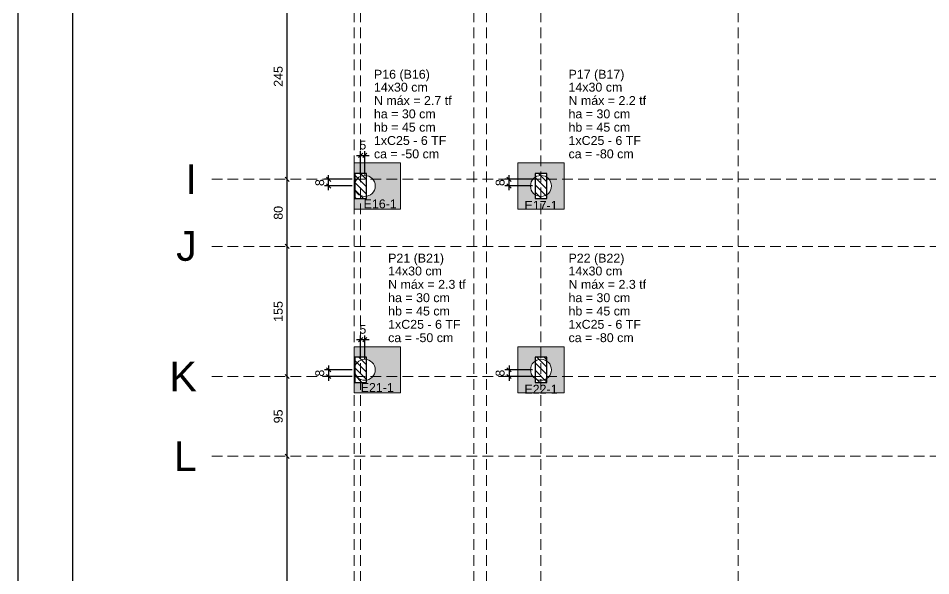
# Model space of a CAD drawing. Header units: millimetres. Extents: x -34 to 951, y -76 to 463.
# Drawn here: x -34.08 to -12.33, y 2.28 to 15.56 of the extents above; entities that cross this region are included whole.
import ezdxf

# ---------------------------------------------------------------- set-up
doc = ezdxf.new("R2010")
doc.units = ezdxf.units.MM
doc.header["$MEASUREMENT"] = 0
doc.linetypes.add('DASHED', pattern=[1.905, 1.27, -0.635])
doc.linetypes.add('NULL', pattern=[0])
for name, color, linetype, lineweight in [('LC-Cotas', 7, 'Continuous', 5), ('LC-Eixos', 7, 'DASHED', 5), ('LC-Estacas dos blocos', 252, 'Continuous', 5), ('LC-Hachuras dos blocos', 43, 'Continuous', 5), ('LC-Hachuras dos pilares', 9, 'Continuous', 5), ('LC-Seção das fundações', 7, 'Continuous', 5), ('LC-Seção dos pilares', 4, 'Continuous', 30), ('LC-Textos', 7, 'Continuous', 20)]:
    doc.layers.add(name, color=color, linetype=linetype, lineweight=lineweight)
doc.styles.add('Arial', font='arial.ttf')
doc.dimstyles.new('UM_50.000000', dxfattribs={"dimtxt": 0.18, "dimasz": 0.1, "dimexe": 0.1, "dimexo": 0.2, "dimgap": 0, "dimtad": 1, "dimtih": 1, "dimtoh": 1, "dimdec": 1, "dimlfac": 50, "dimzin": 0, "dimdsep": 46, "dimtxsty": 'Standard', "dimcen": 0.09, "dimdle": 0.1, "dimadec": 1, "dimazin": 2, "dimtfac": 1, "dimtdec": 4, "dimtofl": 0, "dimtmove": 0, "dimatfit": 3, "dimfxl": 1, "dimtolj": 1, "dimarcsym": 0})
pattern_1 = [(135, (-26.0734, -53.92581), (-0.08838835, -0.08838835), [])]

# ---------------------------------------------------------------- blocks, each defined once
blk = doc.blocks.new('_Oblique')
at = {"color": 0, "linetype": 'ByBlock', "lineweight": -2}
blk.add_line((-0.5, -0.5), (0.5, 0.5), dxfattribs=at)
blk = doc.blocks.new('*D13')
at = {"layer": 'Defpoints', "color": 0, "transparency": 16777216}
for p in [(-26.685, 11.724), (-25.923, 11.724), (-25.923, 11.564)]:
    blk.add_point(p, dxfattribs=at)
at = {"layer": 'LC-Cotas', "color": 0, "lineweight": -2, "transparency": 16777216}
for p, q in [((-26.685, 11.464), (-26.685, 11.824)), ((-26.123, 11.724), (-26.785, 11.724)), ((-26.123, 11.564), (-26.785, 11.564))]:
    blk.add_line(p, q, dxfattribs=at)
at = {"layer": 'LC-Cotas', "color": 0, "lineweight": -2, "transparency": 16777216, "xscale": 0.1, "yscale": 0.1, "zscale": 0.1}
for p, rotation in [((-26.685, 11.724), 90), ((-26.685, 11.564), 270)]:
    blk.add_blockref('_Oblique', p, dxfattribs=dict(at, rotation=rotation))
at = {"layer": 'LC-Cotas', "color": 7, "transparency": 16777216, "insert": (-26.897, 11.644), "char_height": 0.2118, "attachment_point": 5, "rotation": 90, "style": 'Arial'}
blk.add_mtext('\\A1;8', dxfattribs=at)
blk = doc.blocks.new('*D14')
at = {"layer": 'Defpoints', "color": 0, "transparency": 16777216}
for p in [(-22.385, 11.724), (-21.623, 11.724), (-21.623, 11.564)]:
    blk.add_point(p, dxfattribs=at)
at = {"layer": 'LC-Cotas', "color": 0, "lineweight": -2, "transparency": 16777216}
for p, q in [((-22.385, 11.464), (-22.385, 11.824)), ((-21.823, 11.724), (-22.485, 11.724)), ((-21.823, 11.564), (-22.485, 11.564))]:
    blk.add_line(p, q, dxfattribs=at)
at = {"layer": 'LC-Cotas', "color": 0, "lineweight": -2, "transparency": 16777216, "xscale": 0.1, "yscale": 0.1, "zscale": 0.1}
for p, rotation in [((-22.385, 11.724), 90), ((-22.385, 11.564), 270)]:
    blk.add_blockref('_Oblique', p, dxfattribs=dict(at, rotation=rotation))
at = {"layer": 'LC-Cotas', "color": 7, "transparency": 16777216, "insert": (-22.597, 11.644), "char_height": 0.2118, "attachment_point": 5, "rotation": 90, "style": 'Arial'}
blk.add_mtext('\\A1;8', dxfattribs=at)
blk = doc.blocks.new('*D16')
at = {"layer": 'Defpoints', "color": 0, "transparency": 16777216}
for p in [(-25.923, 7.184), (-26.685, 7.024), (-25.923, 7.024)]:
    blk.add_point(p, dxfattribs=at)
at = {"layer": 'LC-Cotas', "color": 0, "lineweight": -2, "transparency": 16777216}
for p, q in [((-26.123, 7.184), (-26.785, 7.184)), ((-26.685, 7.284), (-26.685, 6.924)), ((-26.123, 7.024), (-26.785, 7.024))]:
    blk.add_line(p, q, dxfattribs=at)
at = {"layer": 'LC-Cotas', "color": 0, "lineweight": -2, "transparency": 16777216, "xscale": 0.1, "yscale": 0.1, "zscale": 0.1}
for p, rotation in [((-26.685, 7.184), 90), ((-26.685, 7.024), 270)]:
    blk.add_blockref('_Oblique', p, dxfattribs=dict(at, rotation=rotation))
at = {"layer": 'LC-Cotas', "color": 7, "transparency": 16777216, "insert": (-26.897, 7.104), "char_height": 0.2118, "attachment_point": 5, "rotation": 90, "style": 'Arial'}
blk.add_mtext('\\A1;8', dxfattribs=at)
blk = doc.blocks.new('*D17')
at = {"layer": 'Defpoints', "color": 0, "transparency": 16777216}
for p in [(-21.623, 7.184), (-22.385, 7.024), (-21.623, 7.024)]:
    blk.add_point(p, dxfattribs=at)
at = {"layer": 'LC-Cotas', "color": 0, "lineweight": -2, "transparency": 16777216}
for p, q in [((-21.823, 7.184), (-22.485, 7.184)), ((-22.385, 7.284), (-22.385, 6.924)), ((-21.823, 7.024), (-22.485, 7.024))]:
    blk.add_line(p, q, dxfattribs=at)
at = {"layer": 'LC-Cotas', "color": 0, "lineweight": -2, "transparency": 16777216, "xscale": 0.1, "yscale": 0.1, "zscale": 0.1}
for p, rotation in [((-22.385, 7.184), 90), ((-22.385, 7.024), 270)]:
    blk.add_blockref('_Oblique', p, dxfattribs=dict(at, rotation=rotation))
at = {"layer": 'LC-Cotas', "color": 7, "transparency": 16777216, "insert": (-22.597, 7.104), "char_height": 0.2118, "attachment_point": 5, "rotation": 90, "style": 'Arial'}
blk.add_mtext('\\A1;8', dxfattribs=at)
blk = doc.blocks.new('*D77')
at = {"layer": 'Defpoints', "color": 0, "transparency": 16777216}
for p in [(-27.673, 5.124), (-27.673, 5.124), (-27.673, -1.576)]:
    blk.add_point(p, dxfattribs=at)
at = {"layer": 'LC-Cotas', "color": 0, "lineweight": -2, "transparency": 16777216}
blk.add_line((-27.673, -1.676), (-27.673, 5.224), dxfattribs=at)
at = {"layer": 'LC-Cotas', "color": 0, "lineweight": -2, "transparency": 16777216, "xscale": 0.1, "yscale": 0.1, "zscale": 0.1}
for p, rotation in [((-27.673, 5.124), 90), ((-27.673, -1.576), 270)]:
    blk.add_blockref('_Oblique', p, dxfattribs=dict(at, rotation=rotation))
at = {"layer": 'LC-Cotas', "color": 7, "transparency": 16777216, "insert": (-27.885, 1.774), "char_height": 0.2118, "attachment_point": 5, "rotation": 90, "style": 'Arial'}
blk.add_mtext('\\A1;335', dxfattribs=at)
blk = doc.blocks.new('*D78')
at = {"layer": 'Defpoints', "color": 0, "transparency": 16777216}
for p in [(-27.673, 7.024), (-27.673, 7.024), (-27.673, 5.124)]:
    blk.add_point(p, dxfattribs=at)
at = {"layer": 'LC-Cotas', "color": 0, "lineweight": -2, "transparency": 16777216}
blk.add_line((-27.673, 5.024), (-27.673, 7.124), dxfattribs=at)
at = {"layer": 'LC-Cotas', "color": 0, "lineweight": -2, "transparency": 16777216, "xscale": 0.1, "yscale": 0.1, "zscale": 0.1}
for p, rotation in [((-27.673, 7.024), 90), ((-27.673, 5.124), 270)]:
    blk.add_blockref('_Oblique', p, dxfattribs=dict(at, rotation=rotation))
at = {"layer": 'LC-Cotas', "color": 7, "transparency": 16777216, "insert": (-27.885, 6.074), "char_height": 0.2118, "attachment_point": 5, "rotation": 90, "style": 'Arial'}
blk.add_mtext('\\A1;95', dxfattribs=at)
blk = doc.blocks.new('*D79')
at = {"layer": 'Defpoints', "color": 0, "transparency": 16777216}
for p in [(-27.673, 10.124), (-27.673, 10.124), (-27.673, 7.024)]:
    blk.add_point(p, dxfattribs=at)
at = {"layer": 'LC-Cotas', "color": 0, "lineweight": -2, "transparency": 16777216}
blk.add_line((-27.673, 6.924), (-27.673, 10.224), dxfattribs=at)
at = {"layer": 'LC-Cotas', "color": 0, "lineweight": -2, "transparency": 16777216, "xscale": 0.1, "yscale": 0.1, "zscale": 0.1}
for p, rotation in [((-27.673, 10.124), 90), ((-27.673, 7.024), 270)]:
    blk.add_blockref('_Oblique', p, dxfattribs=dict(at, rotation=rotation))
at = {"layer": 'LC-Cotas', "color": 7, "transparency": 16777216, "insert": (-27.885, 8.574), "char_height": 0.2118, "attachment_point": 5, "rotation": 90, "style": 'Arial'}
blk.add_mtext('\\A1;155', dxfattribs=at)
blk = doc.blocks.new('*D80')
at = {"layer": 'Defpoints', "color": 0, "transparency": 16777216}
for p in [(-27.673, 11.724), (-27.673, 11.724), (-27.673, 10.124)]:
    blk.add_point(p, dxfattribs=at)
at = {"layer": 'LC-Cotas', "color": 0, "lineweight": -2, "transparency": 16777216}
blk.add_line((-27.673, 10.024), (-27.673, 11.824), dxfattribs=at)
at = {"layer": 'LC-Cotas', "color": 0, "lineweight": -2, "transparency": 16777216, "xscale": 0.1, "yscale": 0.1, "zscale": 0.1}
for p, rotation in [((-27.673, 11.724), 90), ((-27.673, 10.124), 270)]:
    blk.add_blockref('_Oblique', p, dxfattribs=dict(at, rotation=rotation))
at = {"layer": 'LC-Cotas', "color": 7, "transparency": 16777216, "insert": (-27.885, 10.924), "char_height": 0.2118, "attachment_point": 5, "rotation": 90, "style": 'Arial'}
blk.add_mtext('\\A1;80', dxfattribs=at)
blk = doc.blocks.new('*D81')
at = {"layer": 'Defpoints', "color": 0, "transparency": 16777216}
for p in [(-27.673, 16.624), (-27.673, 16.624), (-27.673, 11.724)]:
    blk.add_point(p, dxfattribs=at)
at = {"layer": 'LC-Cotas', "color": 0, "lineweight": -2, "transparency": 16777216}
blk.add_line((-27.673, 11.624), (-27.673, 16.724), dxfattribs=at)
at = {"layer": 'LC-Cotas', "color": 0, "lineweight": -2, "transparency": 16777216, "xscale": 0.1, "yscale": 0.1, "zscale": 0.1}
for p, rotation in [((-27.673, 16.624), 90), ((-27.673, 11.724), 270)]:
    blk.add_blockref('_Oblique', p, dxfattribs=dict(at, rotation=rotation))
at = {"layer": 'LC-Cotas', "color": 7, "transparency": 16777216, "insert": (-27.885, 14.174), "char_height": 0.2118, "attachment_point": 5, "rotation": 90, "style": 'Arial'}
blk.add_mtext('\\A1;245', dxfattribs=at)
blk = doc.blocks.new('*D172')
at = {"layer": 'Defpoints', "color": 0, "transparency": 16777216}
for p in [(-25.823, 7.902), (-25.923, 7.246), (-25.823, 7.246)]:
    blk.add_point(p, dxfattribs=at)
at = {"layer": 'LC-Cotas', "color": 0, "lineweight": -2, "transparency": 16777216}
for p, q in [((-26.023, 7.902), (-25.723, 7.902)), ((-25.923, 7.446), (-25.923, 8.002)), ((-25.823, 7.446), (-25.823, 8.002))]:
    blk.add_line(p, q, dxfattribs=at)
at = {"layer": 'LC-Cotas', "color": 0, "lineweight": -2, "transparency": 16777216, "xscale": 0.1, "yscale": 0.1, "zscale": 0.1, "rotation": 180}
blk.add_blockref('_Oblique', (-25.923, 7.902), dxfattribs=at)
at = {"layer": 'LC-Cotas', "color": 0, "lineweight": -2, "transparency": 16777216, "xscale": 0.1, "yscale": 0.1, "zscale": 0.1}
blk.add_blockref('_Oblique', (-25.823, 7.902), dxfattribs=at)
at = {"layer": 'LC-Cotas', "color": 7, "transparency": 16777216, "insert": (-25.871, 8.147), "char_height": 0.2118, "attachment_point": 5, "rotation": 0.0057, "style": 'Arial'}
blk.add_mtext('\\A1;5', dxfattribs=at)
blk = doc.blocks.new('*D173')
at = {"layer": 'Defpoints', "color": 0, "transparency": 16777216}
for p in [(-25.823, 12.293), (-25.923, 11.637), (-25.823, 11.637)]:
    blk.add_point(p, dxfattribs=at)
at = {"layer": 'LC-Cotas', "color": 0, "lineweight": -2, "transparency": 16777216}
for p, q in [((-26.023, 12.293), (-25.723, 12.293)), ((-25.923, 11.837), (-25.923, 12.393)), ((-25.823, 11.837), (-25.823, 12.393))]:
    blk.add_line(p, q, dxfattribs=at)
at = {"layer": 'LC-Cotas', "color": 0, "lineweight": -2, "transparency": 16777216, "xscale": 0.1, "yscale": 0.1, "zscale": 0.1, "rotation": 180}
blk.add_blockref('_Oblique', (-25.923, 12.293), dxfattribs=at)
at = {"layer": 'LC-Cotas', "color": 0, "lineweight": -2, "transparency": 16777216, "xscale": 0.1, "yscale": 0.1, "zscale": 0.1}
blk.add_blockref('_Oblique', (-25.823, 12.293), dxfattribs=at)
at = {"layer": 'LC-Cotas', "color": 7, "transparency": 16777216, "insert": (-25.871, 12.538), "char_height": 0.2118, "attachment_point": 5, "rotation": 0.0057, "style": 'Arial'}
blk.add_mtext('\\A1;5', dxfattribs=at)

msp = doc.modelspace()

# ---------------------------------------------------------------- hatches: boundary and pattern name
h = msp.add_hatch(color=43)
h.dxf.hatch_style = 1
h.paths.add_polyline_path([(-24.9734, 11.7242), (-25.6313, 11.7242, -0.1753905), (-25.5734, 11.5642, -0.3678942), (-25.7834, 11.3174), (-25.7834, 11.2642), (-25.9234, 11.2642), (-25.9234, 11.0142), (-24.9734, 11.0142)])
h.paths.add_polyline_path([(-25.9234, 11.2642), (-26.0634, 11.2642), (-26.0634, 11.8642), (-25.9234, 11.8642), (-25.9234, 12.1142), (-26.0734, 12.1142), (-26.0734, 11.0142), (-25.9234, 11.0142)])
h.paths.add_polyline_path([(-24.9734, 12.1142), (-25.9234, 12.1142), (-25.9234, 11.8642), (-25.7834, 11.8642), (-25.7834, 11.811, -0.1808352), (-25.6313, 11.7242), (-24.9734, 11.7242)])
h = msp.add_hatch(color=43)
h.dxf.hatch_style = 1
h.paths.add_polyline_path([(-24.9734, 7.0242), (-25.6313, 7.0242, -0.1808352), (-25.7834, 6.9374), (-25.7834, 6.8842), (-25.9234, 6.8842), (-25.9234, 6.6342), (-24.9734, 6.6342)])
h.paths.add_polyline_path([(-25.9234, 6.8842), (-26.0634, 6.8842), (-26.0634, 7.0242), (-26.0734, 7.0242), (-26.0734, 6.6342), (-25.9234, 6.6342)])
h.paths.add_polyline_path([(-25.9234, 7.7342), (-26.0734, 7.7342), (-26.0734, 7.1842, -0.0710678), (-26.0634, 7.2542), (-26.0634, 7.4842), (-25.9234, 7.4842)])
h.paths.add_polyline_path([(-24.9734, 7.7342), (-25.9234, 7.7342), (-25.9234, 7.4842), (-25.7834, 7.4842), (-25.7834, 7.431, -0.3678942), (-25.5734, 7.1842, -0.1753905), (-25.6313, 7.0242), (-24.9734, 7.0242)])
at = {"layer": 'LC-Hachuras dos blocos', "linetype": 'Continuous', "ltscale": 0.2}
h = msp.add_hatch(color=43, dxfattribs=at)
h.paths.add_polyline_path([(-22.1734, 12.1142), (-22.1734, 11.0142), (-21.0734, 11.0142), (-21.0734, 12.1142), (-22.1734, 12.1142)])
h.paths.add_polyline_path([(-21.4834, 11.3592), (-21.4466, 11.3874), (-21.4069, 11.4392), (-21.3819, 11.4995), (-21.3734, 11.5642), (-21.3819, 11.6289), (-21.4069, 11.6892), (-21.4466, 11.741), (-21.4834, 11.7692), (-21.4834, 11.8642), (-21.7634, 11.8642), (-21.7634, 11.7692), (-21.8002, 11.741), (-21.8399, 11.6892), (-21.8649, 11.6289), (-21.8734, 11.5642), (-21.8649, 11.4995), (-21.8399, 11.4392), (-21.8002, 11.3874), (-21.7634, 11.3592), (-21.7634, 11.2642), (-21.4834, 11.2642), (-21.4834, 11.3592)], flags=0)
h = msp.add_hatch(color=43, dxfattribs=at)
h.paths.add_polyline_path([(-22.1734, 7.7342), (-22.1734, 6.6342), (-21.0734, 6.6342), (-21.0734, 7.7342), (-22.1734, 7.7342)])
h.paths.add_polyline_path([(-21.4834, 6.9792), (-21.4466, 7.0074), (-21.4069, 7.0592), (-21.3819, 7.1195), (-21.3734, 7.1842), (-21.3819, 7.2489), (-21.4069, 7.3092), (-21.4466, 7.361), (-21.4834, 7.3892), (-21.4834, 7.4842), (-21.7634, 7.4842), (-21.7634, 7.3892), (-21.8002, 7.361), (-21.8399, 7.3092), (-21.8649, 7.2489), (-21.8734, 7.1842), (-21.8649, 7.1195), (-21.8399, 7.0592), (-21.8002, 7.0074), (-21.7634, 6.9792), (-21.7634, 6.8842), (-21.4834, 6.8842), (-21.4834, 6.9792)], flags=0)
at = {"layer": 'LC-Hachuras dos pilares', "linetype": 'Continuous', "ltscale": 0.2}
h = msp.add_hatch(dxfattribs=at)
h.set_pattern_fill('ANSI31', color=9, angle=90, style=0)
h.set_pattern_definition(pattern_1)
h.paths.add_polyline_path([(-26.0634, 11.2642), (-25.7834, 11.2642), (-25.7834, 11.8642), (-26.0634, 11.8642), (-26.0634, 11.2642)])
h = msp.add_hatch(dxfattribs=at)
h.set_pattern_fill('ANSI31', color=9, angle=90, style=0)
h.set_pattern_definition(pattern_1)
h.paths.add_polyline_path([(-21.7634, 11.2642), (-21.4834, 11.2642), (-21.4834, 11.8642), (-21.7634, 11.8642), (-21.7634, 11.2642)])
h = msp.add_hatch(dxfattribs=at)
h.set_pattern_fill('ANSI31', color=9, angle=90, style=0)
h.set_pattern_definition(pattern_1)
h.paths.add_polyline_path([(-26.0634, 6.8842), (-25.7834, 6.8842), (-25.7834, 7.4842), (-26.0634, 7.4842), (-26.0634, 6.8842)])
h = msp.add_hatch(dxfattribs=at)
h.set_pattern_fill('ANSI31', color=9, angle=90, style=0)
h.set_pattern_definition(pattern_1)
h.paths.add_polyline_path([(-21.7634, 6.8842), (-21.4834, 6.8842), (-21.4834, 7.4842), (-21.7634, 7.4842), (-21.7634, 6.8842)])

# ---------------------------------------------------------------- linework, layer by layer
at = {"color": 7}
for p, q in [((-34.0843, -76.3225), (-34.0843, 42.5775)), ((-32.7843, -74.0225), (-32.7843, 40.2775))]:
    msp.add_line(p, q, dxfattribs=at)
at = {"layer": 'LC-Eixos', "ltscale": 0.2}
for p, q in [((-26.0734, 30.1981), (-26.0734, -63.4258)), ((-25.9234, 30.1981), (-25.9234, -63.4258)), ((-23.2234, 30.1981), (-23.2234, -63.4258)), ((-22.9234, 30.1981), (-22.9234, -63.4258)), ((-21.6234, 30.1981), (-21.6234, -63.4258)), ((-16.9234, 30.1981), (-16.9234, -63.4258)), ((-29.4734, 11.7242), (-27.9734, 11.7242)), ((-27.9734, 11.7242), (7.7872, 11.7242)), ((-29.4734, 10.1242), (-27.9734, 10.1242)), ((-27.9734, 10.1242), (7.7872, 10.1242)), ((-29.4734, 7.0242), (-27.9734, 7.0242)), ((-27.9734, 7.0242), (7.7872, 7.0242)), ((-29.4734, 5.1242), (-27.9734, 5.1242)), ((-27.9734, 5.1242), (7.7872, 5.1242))]:
    msp.add_line(p, q, dxfattribs=at)
at = {"layer": 'LC-Estacas dos blocos'}
for centre in [(-25.8234, 11.5642), (-21.6234, 11.5642), (-25.8234, 7.1842), (-21.6234, 7.1842)]:
    msp.add_circle(centre, 0.25, dxfattribs=at)
at = {"layer": 'LC-Seção das fundações'}
for points in [[(-26.0734, 12.1142), (-26.0734, 11.0142), (-24.9734, 11.0142), (-24.9734, 12.1142), (-26.0734, 12.1142)], [(-22.1734, 12.1142), (-22.1734, 11.0142), (-21.0734, 11.0142), (-21.0734, 12.1142), (-22.1734, 12.1142)], [(-26.0734, 7.7342), (-26.0734, 6.6342), (-24.9734, 6.6342), (-24.9734, 7.7342), (-26.0734, 7.7342)], [(-22.1734, 7.7342), (-22.1734, 6.6342), (-21.0734, 6.6342), (-21.0734, 7.7342), (-22.1734, 7.7342)]]:
    msp.add_lwpolyline(points, close=True, dxfattribs=at)
at = {"layer": 'LC-Seção dos pilares'}
for points in [[(-26.0634, 11.2642), (-25.7834, 11.2642), (-25.7834, 11.8642), (-26.0634, 11.8642), (-26.0634, 11.2642)], [(-21.7634, 11.2642), (-21.4834, 11.2642), (-21.4834, 11.8642), (-21.7634, 11.8642), (-21.7634, 11.2642)], [(-26.0634, 6.8842), (-25.7834, 6.8842), (-25.7834, 7.4842), (-26.0634, 7.4842), (-26.0634, 6.8842)], [(-21.7634, 6.8842), (-21.4834, 6.8842), (-21.4834, 7.4842), (-21.7634, 7.4842), (-21.7634, 6.8842)]]:
    msp.add_lwpolyline(points, close=True, dxfattribs=at)

# ---------------------------------------------------------------- texts
at = {"layer": 'LC-Textos', "color": 5, "linetype": 'NULL', "ltscale": 0.2, "char_height": 0.2118, "attachment_point": 7, "line_spacing_factor": 0.798, "style": 'Arial'}
for s, insert, width in [('P16 (B16)', (-25.6054, 14.0562), 2.663966), ('P17 (B17)', (-20.9674, 14.0562), 2.663966), ('14x30 cm', (-25.6054, 13.8091), 2.565492), ('14x30 cm', (-20.9674, 13.8091), 2.565492), ('N máx = 2.7 tf', (-25.6054, 13.4911), 3.699397), ('N máx = 2.2 tf', (-20.9674, 13.4911), 3.699397), ('ha = 30 cm', (-25.6054, 13.1731), 2.943568), ('ha = 30 cm', (-20.9674, 13.1731), 2.943568), ('hb = 45 cm', (-25.6054, 12.8551), 2.943568), ('hb = 45 cm', (-20.9674, 12.8551), 2.943568), ('1xC25 - 6 TF', (-25.6054, 12.5381), 3.452727), ('1xC25 - 6 TF', (-20.9674, 12.5381), 3.452727), ('ca = -50 cm', (-25.6054, 12.2201), 3.107584), ('ca = -80 cm', (-20.9674, 12.2201), 3.107584), ('P21 (B21)', (-25.2674, 9.6762), 2.663966), ('P22 (B22)', (-20.9674, 9.6762), 2.663966), ('14x30 cm', (-25.2674, 9.4291), 2.565492), ('14x30 cm', (-20.9674, 9.4291), 2.565492), ('N máx = 2.3 tf', (-25.2674, 9.1111), 3.699397), ('N máx = 2.3 tf', (-20.9674, 9.1111), 3.699397), ('ha = 30 cm', (-25.2674, 8.7931), 2.943568), ('ha = 30 cm', (-20.9674, 8.7931), 2.943568), ('hb = 45 cm', (-25.2674, 8.4751), 2.943568), ('hb = 45 cm', (-20.9674, 8.4751), 2.943568), ('1xC25 - 6 TF', (-25.2674, 8.1581), 3.452727), ('1xC25 - 6 TF', (-20.9674, 8.1581), 3.452727), ('ca = -50 cm', (-25.2674, 7.8401), 3.107584), ('ca = -80 cm', (-20.9674, 7.8401), 3.107584)]:
    msp.add_mtext(s, dxfattribs=dict(at, insert=insert, width=width))
at = {"layer": 'LC-Textos', "linetype": 'NULL', "ltscale": 0.2, "line_spacing_factor": 0.798, "style": 'Arial'}
for s, insert, char_height, width, attachment_point in [('I', (-29.8264, 11.3712), 0.706, 0.547796, 9), ('E16-1', (-25.4563, 11.0287), 0.2118, 1.578814, 8), ('E17-1', (-21.6234, 10.9961), 0.2118, 1.578814, 8), ('J', (-29.8264, 9.7712), 0.706, 0.986893, 9), ('K', (-29.8264, 6.6712), 0.706, 1.316216, 9), ('E21-1', (-25.5268, 6.656), 0.2118, 1.578814, 8), ('E22-1', (-21.6234, 6.6161), 0.2118, 1.578814, 8), ('L', (-29.8264, 4.7712), 0.706, 1.096668, 9)]:
    msp.add_mtext(s, dxfattribs=dict(at, insert=insert, char_height=char_height, width=width, attachment_point=attachment_point))

# ---------------------------------------------------------------- dimensions: what is measured, and where the dimension line sits
at = {"layer": 'LC-Cotas'}
for base, p1, p2, override, picture, middle in [((-27.6734, 16.6242), (-27.6734, 11.7242), (-27.6734, 16.6242), {"dimtxt": 0.2118, "dimasz": 0.1, "dimexe": 0.1, "dimexo": 0.2, "dimtad": 1, "dimtih": 0, "dimtoh": 0, "dimdec": 1, "dimlfac": 50, "dimzin": 8, "dimtxsty": 'Arial', "dimblk": 'Oblique', "dimblk1": 'Oblique', "dimblk2": 'Oblique', "dimsah": 1, "dimdle": 0.1, "dimse1": 1, "dimse2": 1, "dimclrt": 7, "dimadec": 1, "dimazin": 3, "dimtmove": 2, "dimldrblk": 'Oblique'}, '*D81', (-27.8852, 14.1742)), ((-27.6734, 11.7242), (-27.6734, 10.1242), (-27.6734, 11.7242), {"dimtxt": 0.2118, "dimasz": 0.1, "dimexe": 0.1, "dimexo": 0.2, "dimtad": 1, "dimtih": 0, "dimtoh": 0, "dimdec": 1, "dimlfac": 50, "dimzin": 8, "dimtxsty": 'Arial', "dimblk": 'Oblique', "dimblk1": 'Oblique', "dimblk2": 'Oblique', "dimsah": 1, "dimdle": 0.1, "dimse1": 1, "dimse2": 1, "dimclrt": 7, "dimadec": 1, "dimazin": 3, "dimtmove": 2, "dimldrblk": 'Oblique'}, '*D80', (-27.8852, 10.9242)), ((-26.6852, 11.7242), (-25.9234, 11.5642), (-25.9234, 11.7242), {"dimtxt": 0.2118, "dimasz": 0.1, "dimexe": 0.1, "dimexo": 0.2, "dimtad": 1, "dimtih": 0, "dimtoh": 0, "dimdec": 1, "dimlfac": 50, "dimzin": 8, "dimtxsty": 'Arial', "dimblk": 'Oblique', "dimblk1": 'Oblique', "dimblk2": 'Oblique', "dimsah": 1, "dimdle": 0.1, "dimse1": 0, "dimse2": 0, "dimclrt": 7, "dimadec": 1, "dimazin": 3, "dimtmove": 2, "dimldrblk": 'Oblique'}, '*D13', (-26.897, 11.6442)), ((-22.3852, 11.7242), (-21.6234, 11.5642), (-21.6234, 11.7242), {"dimtxt": 0.2118, "dimasz": 0.1, "dimexe": 0.1, "dimexo": 0.2, "dimtad": 1, "dimtih": 0, "dimtoh": 0, "dimdec": 1, "dimlfac": 50, "dimzin": 8, "dimtxsty": 'Arial', "dimblk": 'Oblique', "dimblk1": 'Oblique', "dimblk2": 'Oblique', "dimsah": 1, "dimdle": 0.1, "dimse1": 0, "dimse2": 0, "dimclrt": 7, "dimadec": 1, "dimazin": 3, "dimtmove": 2, "dimldrblk": 'Oblique'}, '*D14', (-22.597, 11.6442)), ((-27.6734, 10.1242), (-27.6734, 7.0242), (-27.6734, 10.1242), {"dimtxt": 0.2118, "dimasz": 0.1, "dimexe": 0.1, "dimexo": 0.2, "dimtad": 1, "dimtih": 0, "dimtoh": 0, "dimdec": 1, "dimlfac": 50, "dimzin": 8, "dimtxsty": 'Arial', "dimblk": 'Oblique', "dimblk1": 'Oblique', "dimblk2": 'Oblique', "dimsah": 1, "dimdle": 0.1, "dimse1": 1, "dimse2": 1, "dimclrt": 7, "dimadec": 1, "dimazin": 3, "dimtmove": 2, "dimldrblk": 'Oblique'}, '*D79', (-27.8852, 8.5742)), ((-26.6852, 7.0242), (-25.9234, 7.1842), (-25.9234, 7.0242), {"dimtxt": 0.2118, "dimasz": 0.1, "dimexe": 0.1, "dimexo": 0.2, "dimtad": 1, "dimtih": 0, "dimtoh": 0, "dimdec": 1, "dimlfac": 50, "dimzin": 8, "dimtxsty": 'Arial', "dimblk": 'Oblique', "dimblk1": 'Oblique', "dimblk2": 'Oblique', "dimsah": 1, "dimdle": 0.1, "dimse1": 0, "dimse2": 0, "dimclrt": 7, "dimadec": 1, "dimazin": 3, "dimtmove": 2, "dimldrblk": 'Oblique'}, '*D16', (-26.897, 7.1042)), ((-22.3852, 7.0242), (-21.6234, 7.1842), (-21.6234, 7.0242), {"dimtxt": 0.2118, "dimasz": 0.1, "dimexe": 0.1, "dimexo": 0.2, "dimtad": 1, "dimtih": 0, "dimtoh": 0, "dimdec": 1, "dimlfac": 50, "dimzin": 8, "dimtxsty": 'Arial', "dimblk": 'Oblique', "dimblk1": 'Oblique', "dimblk2": 'Oblique', "dimsah": 1, "dimdle": 0.1, "dimse1": 0, "dimse2": 0, "dimclrt": 7, "dimadec": 1, "dimazin": 3, "dimtmove": 2, "dimldrblk": 'Oblique'}, '*D17', (-22.597, 7.1042)), ((-27.6734, 7.0242), (-27.6734, 5.1242), (-27.6734, 7.0242), {"dimtxt": 0.2118, "dimasz": 0.1, "dimexe": 0.1, "dimexo": 0.2, "dimtad": 1, "dimtih": 0, "dimtoh": 0, "dimdec": 1, "dimlfac": 50, "dimzin": 8, "dimtxsty": 'Arial', "dimblk": 'Oblique', "dimblk1": 'Oblique', "dimblk2": 'Oblique', "dimsah": 1, "dimdle": 0.1, "dimse1": 1, "dimse2": 1, "dimclrt": 7, "dimadec": 1, "dimazin": 3, "dimtmove": 2, "dimldrblk": 'Oblique'}, '*D78', (-27.8852, 6.0742)), ((-27.6734, 5.1242), (-27.6734, -1.5758), (-27.6734, 5.1242), {"dimtxt": 0.2118, "dimasz": 0.1, "dimexe": 0.1, "dimexo": 0.2, "dimtad": 1, "dimtih": 0, "dimtoh": 0, "dimdec": 1, "dimlfac": 50, "dimzin": 8, "dimtxsty": 'Arial', "dimblk": 'Oblique', "dimblk1": 'Oblique', "dimblk2": 'Oblique', "dimsah": 1, "dimdle": 0.1, "dimse1": 1, "dimse2": 1, "dimclrt": 7, "dimadec": 1, "dimazin": 3, "dimtmove": 2, "dimldrblk": 'Oblique'}, '*D77', (-27.8852, 1.7742))]:
    dim = msp.add_linear_dim(base=base, p1=p1, p2=p2, angle=90, dimstyle='UM_50.000000', override=override, dxfattribs=at)
    dim.commit()
    dim.dimension.update_dxf_attribs({"geometry": picture, "text_midpoint": middle, "dimtype": 160, "text_rotation": 90})
for base, p1, p2, picture, middle in [((-25.8234, 12.2928), (-25.9234, 11.6369), (-25.8234, 11.6369), '*D173', (-25.8715, 12.5378)), ((-25.8234, 7.9022), (-25.9234, 7.2463), (-25.8234, 7.2463), '*D172', (-25.8715, 8.1473))]:
    dim = msp.add_linear_dim(base=base, p1=p1, p2=p2, dimstyle='UM_50.000000', override={"dimtxt": 0.2118, "dimtih": 0, "dimtoh": 0, "dimzin": 8, "dimtxsty": 'Arial', "dimblk": 'Oblique', "dimblk1": 'Oblique', "dimblk2": 'Oblique', "dimsah": 1, "dimclrt": 7, "dimazin": 3, "dimtmove": 2, "dimldrblk": 'Oblique'}, dxfattribs=at)
    dim.commit()
    dim.dimension.update_dxf_attribs({"geometry": picture, "text_midpoint": middle, "dimtype": 160, "text_rotation": 0.00573})

doc.saveas('drawing.dxf')
